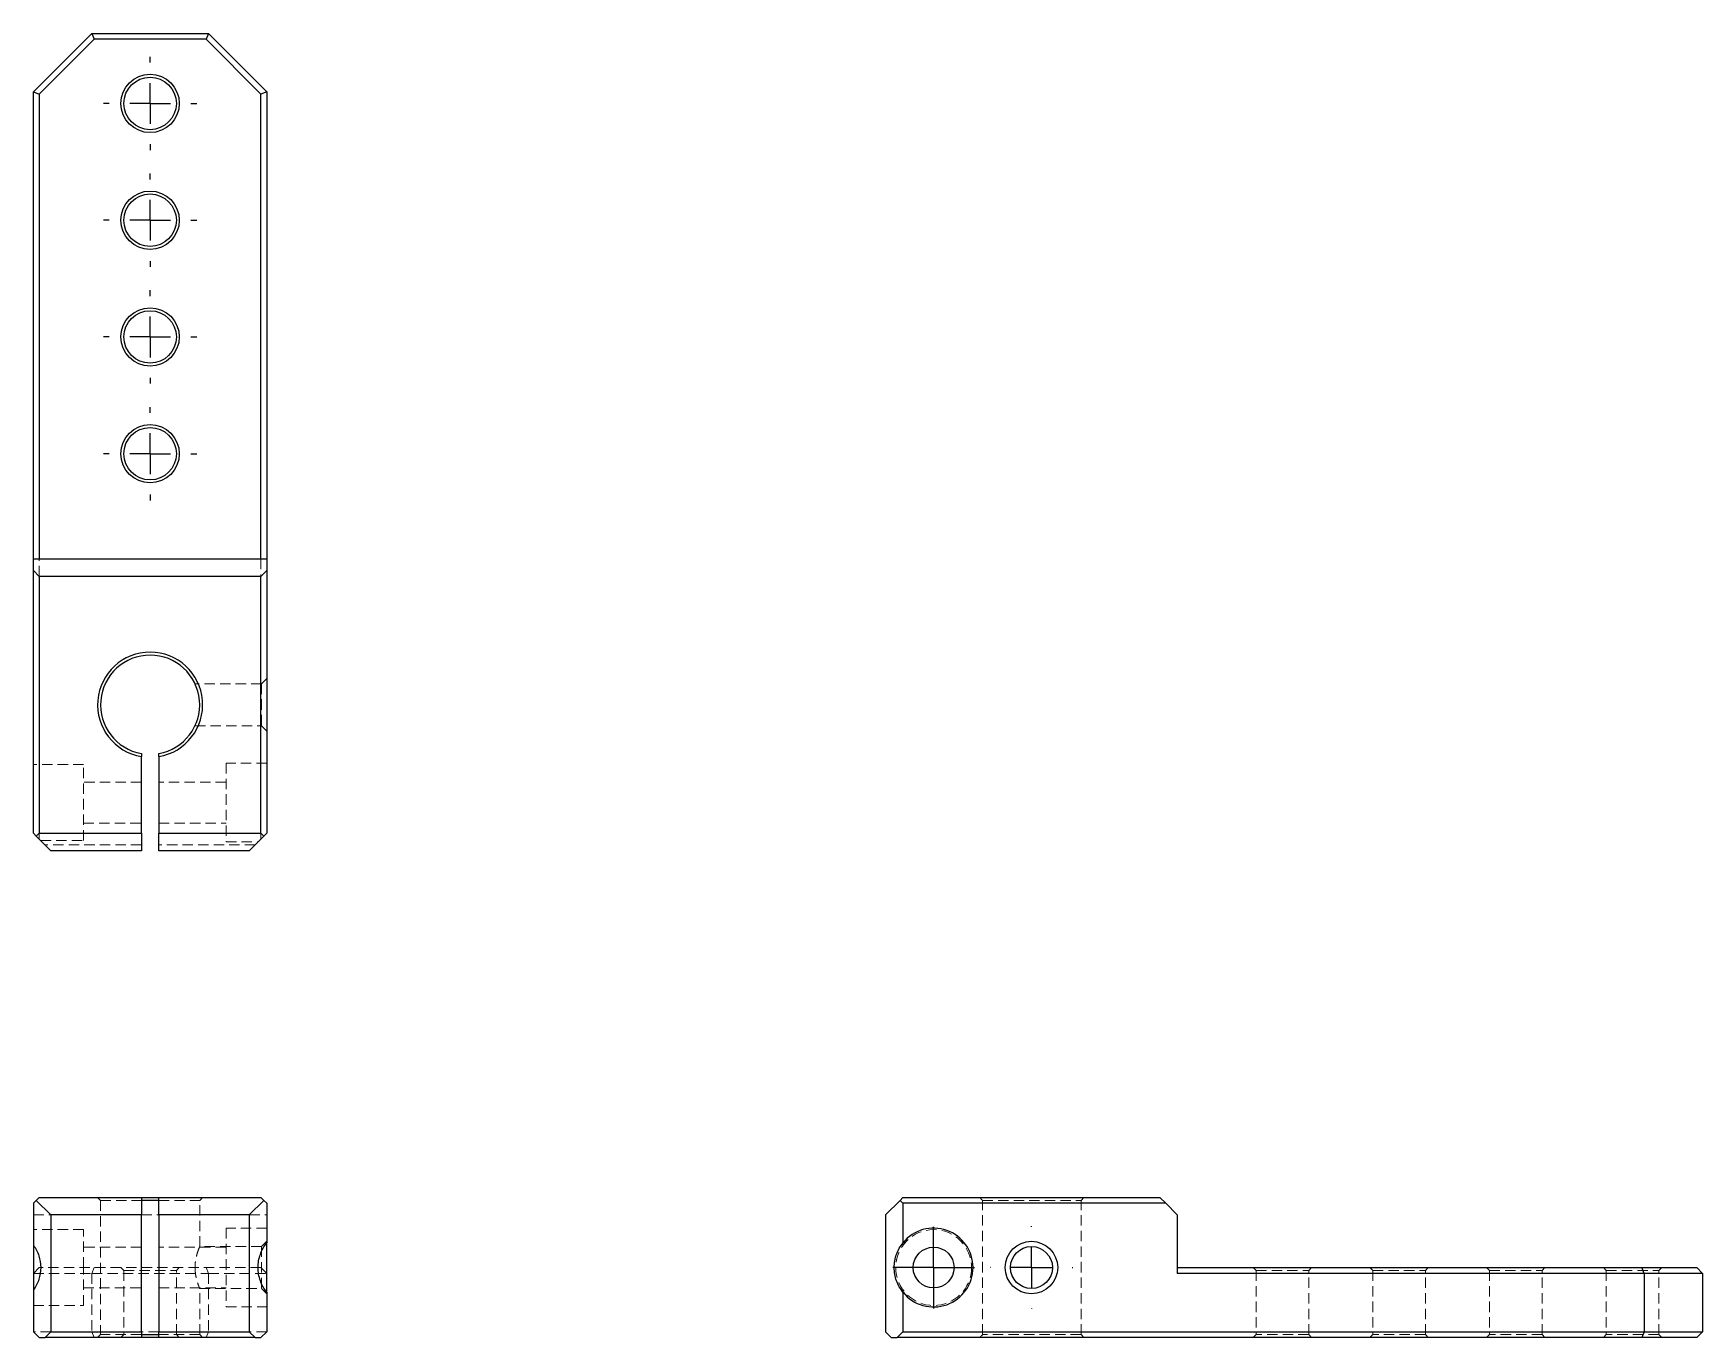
# Model space of a CAD drawing. Header units: millimetres. Extents: x 69 to 273, y 48 to 208.
import ezdxf

# ---------------------------------------------------------------- set-up
doc = ezdxf.new("R2010")
doc.units = ezdxf.units.MM
doc.linetypes.add('HIDDEN', pattern=[1.905, 1.27, -0.635])
doc.layers.add('10', color=7, linetype='Continuous')

# ---------------------------------------------------------------- blocks, each defined once
blk = doc.blocks.new('SW_CENTERMARKSYMBOL_0')
at = {"layer": '10', "color": 0}
for p, q in [((0, 5), (0, 5.71)), ((0, 0), (0, 2.5)), ((-5, 0), (-5.71, 0)), ((0, 0), (-2.5, 0)), ((0, 0), (0, -2.5)), ((0, 0), (2.5, 0)), ((5, 0), (5.71, 0)), ((0, -5), (0, -5.71))]:
    blk.add_line(p, q, dxfattribs=at)
blk = doc.blocks.new('SW_CENTERMARKSYMBOL_1')
at = {"layer": '10', "color": 0}
for p, q in [((0, 5), (0, 5.71)), ((0, 0), (0, 2.5)), ((-5, 0), (-5.71, 0)), ((0, 0), (-2.5, 0)), ((0, 0), (0, -2.5)), ((0, 0), (2.5, 0)), ((5, 0), (5.71, 0)), ((0, -5), (0, -5.71))]:
    blk.add_line(p, q, dxfattribs=at)
blk = doc.blocks.new('SW_CENTERMARKSYMBOL_2')
at = {"layer": '10', "color": 0}
for p, q in [((0, 5), (0, 5.71)), ((0, 0), (0, 2.5)), ((-5, 0), (-5.71, 0)), ((0, 0), (-2.5, 0)), ((0, 0), (0, -2.5)), ((0, 0), (2.5, 0)), ((5, 0), (5.71, 0)), ((0, -5), (0, -5.71))]:
    blk.add_line(p, q, dxfattribs=at)
blk = doc.blocks.new('SW_CENTERMARKSYMBOL_3')
at = {"layer": '10', "color": 0}
for p, q in [((0, 5), (0, 5.71)), ((0, 0), (0, 2.5)), ((-5, 0), (-5.71, 0)), ((0, 0), (-2.5, 0)), ((0, 0), (0, -2.5)), ((0, 0), (2.5, 0)), ((5, 0), (5.71, 0)), ((0, -5), (0, -5.71))]:
    blk.add_line(p, q, dxfattribs=at)
blk = doc.blocks.new('SW_CENTERMARKSYMBOL_4')
at = {"layer": '10', "color": 0}
for p, q in [((0, 2.5), (0, 5)), ((0, 0), (0, 2.5)), ((-2.5, 0), (-5, 0)), ((0, 0), (-2.5, 0)), ((0, 0), (0, -2.5)), ((0, 0), (2.5, 0)), ((2.5, 0), (5, 0)), ((0, -2.5), (0, -5))]:
    blk.add_line(p, q, dxfattribs=at)
blk = doc.blocks.new('SW_CENTERMARKSYMBOL_5')
at = {"layer": '10', "color": 0}
for p, q in [((0, 5), (0, 5.07)), ((0, 0), (0, 2.5)), ((-5, 0), (-5.07, 0)), ((0, 0), (-2.5, 0)), ((0, 0), (0, -2.5)), ((0, 0), (2.5, 0)), ((5, 0), (5.07, 0)), ((0, -5), (0, -5.07))]:
    blk.add_line(p, q, dxfattribs=at)

msp = doc.modelspace()

# ---------------------------------------------------------------- linework, layer by layer
at = {"color": 7, "linetype": 'Continuous', "lineweight": 25}
for p, q in [((68.71, 200.86), (75.86, 208)), ((76.15, 207.29), (69.43, 200.56)), ((75.86, 208), (76.15, 207.29)), ((75.86, 208), (90.14, 208)), ((89.85, 207.29), (76.15, 207.29)), ((90.14, 208), (89.85, 207.29)), ((96.57, 200.56), (89.85, 207.29)), ((90.14, 208), (97.29, 200.86)), ((68.71, 200.86), (69.43, 200.56)), ((68.71, 143.71), (68.71, 200.86)), ((69.43, 200.56), (69.43, 143.71)), ((97.29, 200.86), (96.57, 200.56)), ((96.57, 143.71), (96.57, 200.56)), ((97.29, 200.86), (97.29, 143.71)), ((68.71, 142.29), (68.71, 143.71)), ((68.71, 143.71), (97.29, 143.71)), ((97.29, 143.71), (97.29, 142.29)), ((68.71, 142.29), (69.43, 141.57)), ((68.71, 110.14), (68.71, 142.29)), ((96.57, 141.57), (69.43, 141.57)), ((69.43, 141.57), (69.43, 110.14)), ((96.57, 141.57), (97.29, 142.29)), ((96.57, 110.14), (96.57, 141.57)), ((97.29, 142.29), (97.29, 110.14)), ((81.93, 110.14), (81.93, 119.52)), ((84.07, 119.52), (84.07, 110.14)), ((69.07, 109.79), (68.71, 110.14)), ((69.43, 110.14), (69.07, 109.79)), ((70.86, 108), (69.07, 109.79)), ((69.43, 110.14), (81.93, 110.14)), ((81.93, 110.14), (81.93, 108)), ((84.07, 110.14), (96.57, 110.14)), ((84.07, 108), (84.07, 110.14)), ((96.93, 109.79), (95.14, 108)), ((96.93, 109.79), (96.57, 110.14)), ((97.29, 110.14), (96.93, 109.79)), ((81.93, 108), (70.86, 108)), ((95.14, 108), (84.07, 108)), ((69.43, 65.57), (69.07, 65.21)), ((69.43, 65.57), (81.93, 65.57)), ((81.93, 65.57), (81.93, 63.43)), ((81.93, 65.57), (84.07, 65.57)), ((84.07, 65.57), (96.57, 65.57)), ((84.07, 63.43), (84.07, 65.57)), ((96.93, 65.21), (96.57, 65.57)), ((174.79, 65.21), (175.14, 65.57)), ((175.14, 65.57), (206.57, 65.57)), ((206.57, 65.57), (207.29, 64.86)), ((69.07, 65.21), (68.71, 64.86)), ((68.71, 64.86), (68.71, 59.74)), ((70.86, 63.43), (69.07, 65.21)), ((70.86, 63.43), (70.86, 49.14)), ((81.93, 63.43), (70.86, 63.43)), ((84.07, 65.21), (81.93, 65.21)), ((81.93, 49.14), (81.93, 63.43)), ((95.14, 63.43), (84.07, 63.43)), ((84.07, 63.43), (84.07, 49.14)), ((96.93, 65.21), (95.14, 63.43)), ((95.14, 63.43), (95.14, 49.14)), ((97.29, 64.86), (96.93, 65.21)), ((97.29, 64.86), (97.29, 60.03)), ((174.79, 65.21), (173, 63.43)), ((173, 63.43), (173, 49.14)), ((175.14, 64.86), (174.79, 65.21)), ((207.29, 64.86), (175.14, 64.86)), ((175.14, 64.86), (175.14, 60.03)), ((208.71, 63.43), (207.29, 64.86)), ((208.71, 63.43), (208.71, 56.29)), ((68.71, 59.75), (68.71, 54.26)), ((97.29, 53.94), (97.29, 60.03)), ((208.71, 57), (265.56, 57)), ((265.86, 56.29), (208.71, 56.29)), ((265.86, 56.29), (265.56, 57)), ((265.56, 57), (272.29, 57)), ((265.86, 56.29), (265.86, 49.14)), ((273, 56.29), (265.86, 56.29)), ((273, 56.29), (272.29, 57)), ((273, 56.29), (273, 49.14)), ((68.71, 54.26), (68.71, 49.14)), ((97.29, 53.97), (97.29, 49.14)), ((175.14, 53.97), (175.14, 49.14)), ((68.71, 49.14), (69.43, 48.43)), ((70.14, 48.43), (70.86, 49.14)), ((70.86, 49.14), (81.93, 49.14)), ((81.93, 49.14), (81.93, 48.43)), ((84.07, 49.14), (95.14, 49.14)), ((84.07, 48.43), (84.07, 49.14)), ((95.14, 49.14), (95.86, 48.43)), ((96.57, 48.43), (97.29, 49.14)), ((173, 49.14), (173.71, 48.43)), ((174.43, 48.43), (175.14, 49.14)), ((175.14, 49.14), (265.86, 49.14)), ((265.86, 49.14), (265.56, 48.43)), ((265.86, 49.14), (273, 49.14)), ((273, 49.14), (272.29, 48.43)), ((69.43, 48.43), (70.14, 48.43)), ((81.93, 48.43), (70.14, 48.43)), ((81.93, 48.79), (84.07, 48.79)), ((84.07, 48.43), (81.93, 48.43)), ((95.86, 48.43), (84.07, 48.43)), ((95.86, 48.43), (96.57, 48.43)), ((173.71, 48.43), (174.43, 48.43)), ((265.56, 48.43), (174.43, 48.43)), ((272.29, 48.43), (265.56, 48.43))]:
    msp.add_line(p, q, dxfattribs=at)
at = {"color": 7, "linetype": 'HIDDEN', "lineweight": 18}
for p, q in [((69.43, 141.57), (69.43, 143.71)), ((96.57, 143.71), (96.57, 141.57)), ((97.29, 129.07), (96.64, 128.43)), ((96.64, 128.43), (88.5, 128.43)), ((96.64, 128.43), (96.64, 123.29)), ((88.5, 123.29), (96.64, 123.29)), ((96.64, 123.29), (97.29, 122.64)), ((74.86, 118.54), (68.71, 118.54)), ((74.86, 109.25), (74.86, 118.54)), ((92.29, 118.71), (92.29, 109.07)), ((97.29, 118.71), (92.29, 118.71)), ((81.93, 116.39), (74.86, 116.39)), ((92.29, 116.39), (84.07, 116.39)), ((74.86, 111.39), (81.93, 111.39)), ((84.07, 111.39), (92.29, 111.39)), ((69.43, 109.43), (69.43, 110.14)), ((69.61, 109.25), (74.86, 109.25)), ((81.93, 108.71), (70.14, 108.71)), ((95.86, 108.71), (84.07, 108.71)), ((92.29, 109.07), (96.21, 109.07)), ((96.57, 110.14), (96.57, 109.43)), ((76.57, 65.57), (76.93, 65.21)), ((89.07, 65.21), (89.43, 65.57)), ((196.93, 65.21), (197.29, 65.57)), ((68.71, 63.43), (70.86, 63.43)), ((76.93, 65.21), (81.93, 65.21)), ((76.93, 65.21), (76.93, 48.79)), ((81.93, 63.43), (84.07, 63.43)), ((84.07, 65.21), (89.07, 65.21)), ((89.07, 59.55), (89.07, 65.21)), ((95.14, 63.43), (97.29, 63.43)), ((184.88, 65.21), (196.93, 65.21)), ((184.88, 48.79), (184.88, 65.21)), ((196.93, 48.79), (196.93, 65.21)), ((74.86, 61.64), (68.71, 61.64)), ((74.86, 57), (74.86, 61.64)), ((92.29, 61.82), (92.29, 52.18)), ((97.29, 61.82), (92.29, 61.82)), ((81.93, 59.5), (74.86, 59.5)), ((92.29, 59.5), (84.07, 59.5)), ((96.64, 59.57), (89.06, 59.57)), ((97.29, 60.21), (96.64, 59.57)), ((96.64, 59.57), (96.64, 54.43)), ((175.14, 60.03), (175.14, 59.74)), ((69.43, 57), (68.71, 56.29)), ((68.71, 56.29), (75.86, 56.29)), ((96.57, 57), (69.43, 57)), ((74.86, 52.36), (74.86, 57)), ((75.86, 56.29), (76.15, 57)), ((75.86, 56.29), (90.14, 56.29)), ((75.86, 56.29), (75.86, 49.14)), ((79.43, 57), (79.79, 56.64)), ((79.79, 56.64), (86.21, 56.64)), ((79.79, 56.64), (79.79, 48.79)), ((86.21, 56.64), (86.57, 57)), ((86.21, 48.79), (86.21, 56.64)), ((90.14, 56.29), (89.85, 57)), ((90.14, 56.29), (97.29, 56.29)), ((90.14, 56.29), (90.14, 49.14)), ((97.29, 56.29), (96.57, 57)), ((218, 57), (218.36, 56.64)), ((218.36, 56.64), (224.79, 56.64)), ((218.36, 56.64), (218.36, 48.79)), ((224.79, 56.64), (225.14, 57)), ((224.79, 48.79), (224.79, 56.64)), ((232.29, 57), (232.64, 56.64)), ((232.64, 56.64), (239.07, 56.64)), ((232.64, 56.64), (232.64, 48.79)), ((239.07, 56.64), (239.43, 57)), ((239.07, 48.79), (239.07, 56.64)), ((246.57, 57), (246.93, 56.64)), ((246.93, 56.64), (253.36, 56.64)), ((246.93, 56.64), (246.93, 48.79)), ((253.36, 56.64), (253.71, 57)), ((253.36, 48.79), (253.36, 56.64)), ((260.86, 57), (261.21, 56.64)), ((261.21, 56.64), (267.64, 56.64)), ((261.21, 56.64), (261.21, 48.79)), ((267.64, 56.64), (268, 57)), ((267.64, 48.79), (267.64, 56.64)), ((74.86, 54.5), (81.93, 54.5)), ((84.07, 54.5), (92.29, 54.5)), ((89.06, 54.43), (96.64, 54.43)), ((89.07, 48.79), (89.07, 54.45)), ((96.64, 54.43), (97.29, 53.79)), ((175.14, 54.26), (175.14, 53.97)), ((68.71, 52.36), (74.86, 52.36)), ((92.29, 52.18), (97.29, 52.18)), ((70.86, 49.14), (68.71, 49.14)), ((75.86, 49.14), (76.15, 48.43)), ((84.07, 49.14), (81.93, 49.14)), ((90.14, 49.14), (89.85, 48.43)), ((97.29, 49.14), (95.14, 49.14)), ((76.93, 48.79), (76.57, 48.43)), ((81.93, 48.79), (76.93, 48.79)), ((79.79, 48.79), (79.43, 48.43)), ((89.07, 48.79), (84.07, 48.79)), ((86.57, 48.43), (86.21, 48.79)), ((89.43, 48.43), (89.07, 48.79)), ((196.93, 48.79), (184.88, 48.79)), ((197.29, 48.43), (196.93, 48.79)), ((218.36, 48.79), (218, 48.43)), ((224.79, 48.79), (218.36, 48.79)), ((225.14, 48.43), (224.79, 48.79)), ((232.64, 48.79), (232.29, 48.43)), ((239.07, 48.79), (232.64, 48.79)), ((239.43, 48.43), (239.07, 48.79)), ((246.93, 48.79), (246.57, 48.43)), ((253.36, 48.79), (246.93, 48.79)), ((253.71, 48.43), (253.36, 48.79)), ((261.21, 48.79), (260.86, 48.43)), ((267.64, 48.79), (261.21, 48.79)), ((268, 48.43), (267.64, 48.79))]:
    msp.add_line(p, q, dxfattribs=at)
at = {"color": 7, "linetype": 'Continuous', "lineweight": 25}
for centre, radius in [((83, 199.43), 3.57), ((83, 199.43), 3.21), ((83, 185.14), 3.57), ((83, 185.14), 3.21), ((83, 170.86), 3.57), ((83, 170.86), 3.21), ((83, 156.57), 3.57), ((83, 156.57), 3.21), ((178.89, 57), 2.5), ((190.86, 57), 3.21), ((190.86, 57), 2.57)]:
    msp.add_circle(centre, radius, dxfattribs=at)
at = {"color": 7, "linetype": 'HIDDEN', "lineweight": 18}
msp.add_circle((178.89, 57), 4.64, dxfattribs=at)
at = {"color": 7, "linetype": 'Continuous', "lineweight": 25}
for centre, radius, start, end in [((83, 125.86), 6.43, 279.5941, 260.4059), ((83, 125.86), 6.07, 280.1642, 259.8358), ((178.89, 57), 4.82, 218.9424, 141.0576)]:
    msp.add_arc(centre, radius, start, end, dxfattribs=at)
for points in [[(81.93, 119.88), (81.93, 119.76), (81.93, 119.64), (81.93, 119.52)], [(84.07, 119.52), (84.07, 119.64), (84.07, 119.76), (84.07, 119.88)]]:
    msp.add_open_spline(points, degree=3, dxfattribs=at)
at = {"color": 7, "linetype": 'HIDDEN', "lineweight": 18}
for points in [[(184.52, 65.57), (184.64, 65.45), (184.76, 65.33), (184.88, 65.21)], [(184.88, 48.79), (184.76, 48.67), (184.64, 48.55), (184.52, 48.43)]]:
    msp.add_open_spline(points, degree=3, dxfattribs=at)
at = {"color": 7, "linetype": 'Continuous', "lineweight": 25}
for points in [[(68.71, 59.74), (69, 59.35), (69.23, 58.91), (69.53, 57.97), (69.61, 57.48), (69.61, 57)], [(96.21, 57), (96.21, 57.54), (96.31, 58.09), (96.67, 59.13), (96.95, 59.61), (97.29, 60.03)], [(174.07, 57), (174.07, 57.54), (174.16, 58.09), (174.53, 59.13), (174.81, 59.61), (175.14, 60.03)], [(69.61, 57), (69.61, 56.52), (69.53, 56.03), (69.23, 55.09), (69, 54.65), (68.71, 54.26)], [(97.29, 53.97), (96.95, 54.39), (96.67, 54.87), (96.31, 55.91), (96.21, 56.46), (96.21, 57)], [(175.14, 53.97), (174.81, 54.39), (174.53, 54.87), (174.16, 55.91), (174.07, 56.46), (174.07, 57)]]:
    msp.add_open_spline(points, degree=3, knots=[0, 0, 0, 0, 0.5, 0.5, 1, 1, 1, 1], dxfattribs=at)
at = {"color": 7, "linetype": 'HIDDEN', "lineweight": 18}
for points, knots in [([(89.06, 59.55), (89.06, 59.55), (89.08, 59.59), (89, 59.4), (88.84, 59), (88.68, 58.45), (88.57, 57.93), (88.51, 57.48), (88.5, 57.16), (88.5, 57)], [0, 0, 0, 0, 0.047106, 0.24367, 0.443357, 0.657547, 0.766925, 0.879915, 1, 1, 1, 1]), ([(88.5, 57), (88.51, 56.73), (88.54, 56.18), (88.71, 55.44), (88.87, 54.95), (88.98, 54.66), (89.05, 54.47), (89.06, 54.46), (89.06, 54.45)], [0, 0, 0, 0, 0.201233, 0.402002, 0.614485, 0.724111, 0.837263, 1, 1, 1, 1])]:
    msp.add_open_spline(points, degree=3, knots=knots, dxfattribs=at)

# ---------------------------------------------------------------- block references
at = {"layer": '10'}
for name, p in [('SW_CENTERMARKSYMBOL_0', (83, 199.43)), ('SW_CENTERMARKSYMBOL_1', (83, 185.14)), ('SW_CENTERMARKSYMBOL_2', (83, 170.86)), ('SW_CENTERMARKSYMBOL_3', (83, 156.57)), ('SW_CENTERMARKSYMBOL_4', (178.89, 57)), ('SW_CENTERMARKSYMBOL_5', (190.86, 57))]:
    msp.add_blockref(name, p, dxfattribs=at)

doc.saveas('drawing.dxf')
